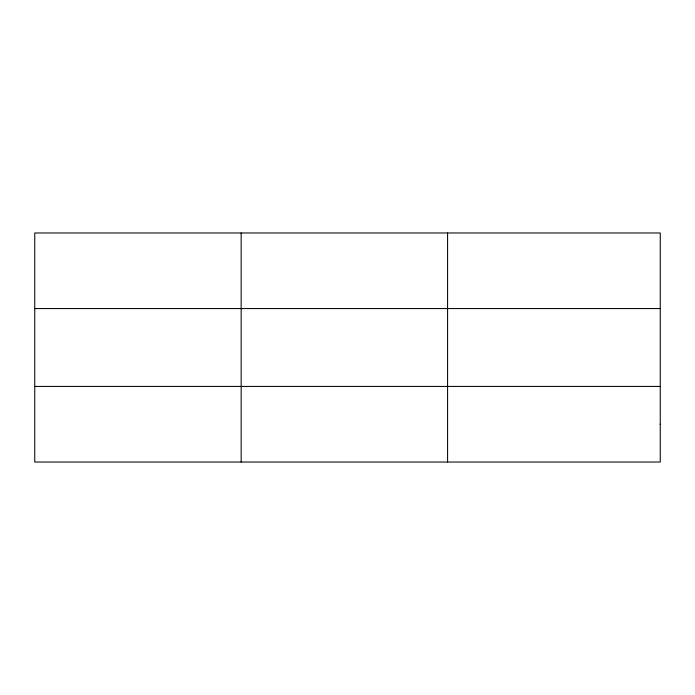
<?xml version="1.0" encoding="UTF-8"?>
<svg xmlns="http://www.w3.org/2000/svg" width="695" height="695" viewBox="0 0 695 695"><rect width="100%" height="100%" fill="white"/><g stroke="black" fill="none" stroke-linecap="round" stroke-linejoin="round"><path stroke-width="1.04" d="M241.165 232.973L241.165 462.027M447.58 232.973L447.58 462.027M34.75 308.563L660.25 308.563M34.75 386.437L660.25 386.437M660.25 424.228L660.25 462.027L34.75 462.027L34.75 232.973L660.25 232.973L660.25 424.228"/></g></svg>
